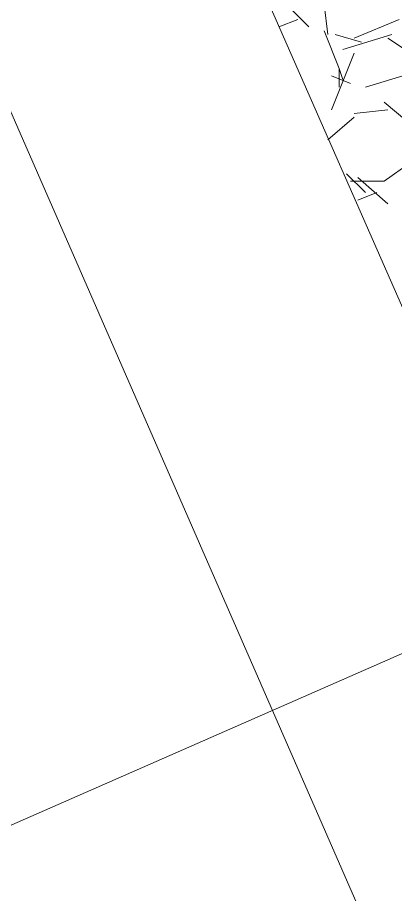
# Model space of a CAD drawing. Header units: metres. Extents: x 535356 to 535753, y 1836468 to 1836744.
# Drawn here: x 535499.065 to 535500.07, y 1836627.055 to 1836629.385 of the extents above; entities that cross this region are included whole.
import ezdxf

# ---------------------------------------------------------------- set-up
doc = ezdxf.new("R2010")
doc.units = ezdxf.units.M
doc.header["$MEASUREMENT"] = 0
doc.layers.add('Level 38', color=1, linetype='Continuous', lineweight=0)
doc.layers.add('Level 42', color=1, linetype='Continuous', lineweight=0)

msp = doc.modelspace()

# ---------------------------------------------------------------- linework, layer by layer
at = {"layer": 'Level 38', "color": 7, "linetype": 'Continuous', "lineweight": 0}
msp.add_line((535502.49, 1836628.75), (535477.82, 1836617.92), dxfattribs=at)
msp.add_line((535502.49, 1836628.75), (535477.82, 1836617.92), dxfattribs=at)
at = {"layer": 'Level 42', "color": 7, "linetype": 'Continuous', "lineweight": 0}
for p, q in [((535501.33, 1836623.92), (535498.16, 1836631.16)), ((535501.33, 1836623.92), (535498.16, 1836631.16)), ((535501.72, 1836624.91), (535499.14, 1836630.77)), ((535501.72, 1836624.91), (535499.14, 1836630.77)), ((535499.84, 1836629.36), (535499.77, 1836629.43)), ((535499.84, 1836629.36), (535499.77, 1836629.43)), ((535499.89, 1836629.34), (535499.88, 1836629.42)), ((535499.89, 1836629.34), (535499.88, 1836629.42)), ((535499.81, 1836629.38), (535499.76, 1836629.36)), ((535499.81, 1836629.38), (535499.76, 1836629.36)), ((535500.08, 1836629.38), (535499.96, 1836629.33)), ((535500.08, 1836629.38), (535499.96, 1836629.33)), ((535499.92, 1836629.25), (535499.88, 1836629.35)), ((535499.92, 1836629.25), (535499.88, 1836629.35)), ((535499.98, 1836629.32), (535499.91, 1836629.34)), ((535499.98, 1836629.32), (535499.91, 1836629.34)), ((535500.06, 1836629.34), (535499.93, 1836629.3)), ((535500.06, 1836629.34), (535499.93, 1836629.3)), ((535500.11, 1836629.29), (535500.05, 1836629.33)), ((535500.11, 1836629.29), (535500.05, 1836629.33)), ((535499.9, 1836629.14), (535499.96, 1836629.29)), ((535499.9, 1836629.14), (535499.96, 1836629.29)), ((535499.92, 1836629.25), (535499.92, 1836629.2)), ((535499.92, 1836629.25), (535499.93, 1836629.22)), ((535499.92, 1836629.25), (535499.92, 1836629.2)), ((535499.92, 1836629.25), (535499.93, 1836629.22)), ((535499.9, 1836629.23), (535499.95, 1836629.21)), ((535499.9, 1836629.23), (535499.95, 1836629.21)), ((535499.99, 1836629.2), (535500.09, 1836629.23)), ((535499.99, 1836629.2), (535500.09, 1836629.23)), ((535500.1, 1836629.11), (535500.04, 1836629.16)), ((535500.1, 1836629.11), (535500.04, 1836629.16)), ((535499.96, 1836629.12), (535499.89, 1836629.06)), ((535499.96, 1836629.12), (535499.89, 1836629.06)), ((535500.05, 1836629.14), (535499.96, 1836629.13)), ((535500.05, 1836629.14), (535499.96, 1836629.13)), ((535500.11, 1836629), (535500.04, 1836628.95)), ((535500.11, 1836629), (535500.04, 1836628.95)), ((535499.99, 1836628.92), (535499.94, 1836628.97)), ((535499.99, 1836628.92), (535499.94, 1836628.97)), ((535500.05, 1836628.89), (535499.97, 1836628.96)), ((535500.05, 1836628.89), (535499.97, 1836628.96)), ((535500.04, 1836628.95), (535499.95, 1836628.95)), ((535500.04, 1836628.95), (535499.95, 1836628.95)), ((535500.02, 1836628.92), (535499.97, 1836628.9)), ((535500.02, 1836628.92), (535499.97, 1836628.9))]:
    msp.add_line(p, q, dxfattribs=at)

doc.saveas('drawing.dxf')
